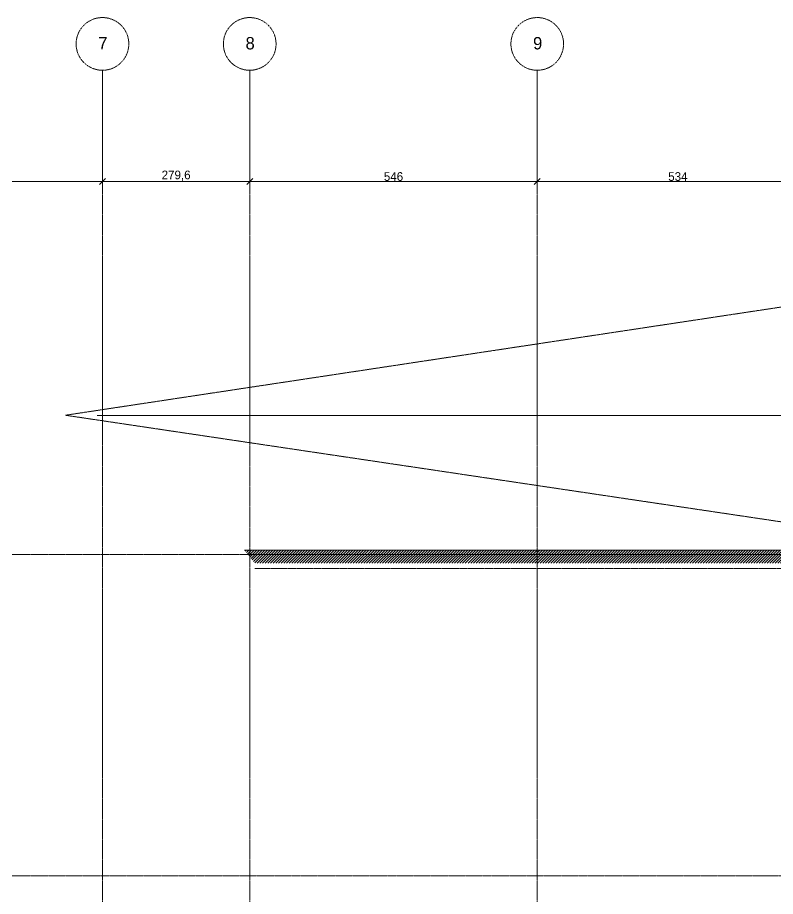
# Model space of a CAD drawing. Header units: millimetres. Extents: x -26249 to 60250, y -21218 to 23336.
# Drawn here: x 13871 to 15310, y -19250 to -17582 of the extents above; entities that cross this region are included whole.
import ezdxf

# ---------------------------------------------------------------- set-up
doc = ezdxf.new("R2010")
doc.units = ezdxf.units.MM
for name, pattern in [('ISO-02', [0.75, 0.6, -0.15]), ('Style de ligne -1', [0.41664, 0.20828, -0.20836]), ('Style de ligne -6', [1.04164, 0.625, -0.20828, 0.06943, -0.13893]), ('VW-01', [0.41656, 0.20828, -0.20828])]:
    doc.linetypes.add(name, pattern=pattern)
for name, color, linetype, lineweight in [('B GÈnÈral_Hatch', 7, 'Continuous', 5), ('B Général', 7, 'Continuous', 5), ('C ANNOTATIONS-cotation', 7, 'Continuous', 5)]:
    doc.layers.add(name, color=color, linetype=linetype, lineweight=lineweight)
doc.layers.add('C ANNOTATIONS-axes', color=1, linetype='ISO-02', lineweight=13, true_color=0xff0000)
doc.layers.add('C ANNOTATIONS-axes horizontaux', color=1, linetype='Style de ligne -1', lineweight=13, true_color=0xff0000)
doc.styles.add('Arial', font='arial.ttf')
doc.styles.add('Eurostile', font='')
doc.styles.get('Eurostile').set_extended_font_data('Eurostile')
doc.dimstyles.new('Arch', dxfattribs={"dimtxt": 20.229601, "dimasz": 11.224121, "dimexe": 15.875, "dimexo": 7.9375, "dimgap": 7.9375, "dimtad": 1, "dimdec": 1, "dimtxsty": 'Arial', "dimblk": 'VW_SLASH-1', "dimblk1": 'VW_SLASH-1', "dimblk2": 'VW_SLASH-1', "dimcen": 0, "dimdle": 7.9375, "dimazin": 0, "dimtfac": 1, "dimtdec": 1, "dimtix": 1, "dimtmove": 0, "dimatfit": 0, "dimldrblk": 'VW_FILLEDARROW-1', "dimfxl": 1, "dimfrac": 2, "dimtolj": 1, "dimarcsym": 0})

# ---------------------------------------------------------------- blocks, each defined once
blk = doc.blocks.new('VW_SLASH-1')
at = {"color": 0, "linetype": 'ByBlock', "lineweight": -2}
blk.add_line((0.71, 0), (-1, 0), dxfattribs=at)
at = {"color": 0, "linetype": 'Continuous', "lineweight": 20, "flags": 128}
blk.add_lwpolyline([(0.5, 0.5), (-0.5, -0.5)], dxfattribs=at)
blk = doc.blocks.new('*D10')
at = {"layer": 'C ANNOTATIONS-cotation', "color": 0, "linetype": 'Continuous', "lineweight": -2, "transparency": 16777216}
for p, q in [((-868.9, 1251.5), (-868.9, 1134.1)), ((-1447.9, 1220.6), (-1447.9, 1134.1)), ((-880.1, 1150), (-1436.7, 1150))]:
    blk.add_line(p, q, dxfattribs=at)
at = {"layer": 'Defpoints', "color": 0, "transparency": 16777216}
for p in [(-868.9, 1259.4), (-1447.9, 1228.6), (-1447.9, 1150)]:
    blk.add_point(p, dxfattribs=at)
at = {"layer": 'C ANNOTATIONS-cotation', "color": 0, "lineweight": -2, "transparency": 16777216, "xscale": 11.22412109375, "yscale": 11.22412109375, "zscale": 11.22412109375, "rotation": 180}
blk.add_blockref('VW_SLASH-1', (-1447.9, 1150), dxfattribs=at)
at = {"layer": 'C ANNOTATIONS-cotation', "color": 0, "lineweight": -2, "transparency": 16777216, "xscale": 11.22412109375, "yscale": 11.22412109375, "zscale": 11.22412109375}
blk.add_blockref('VW_SLASH-1', (-868.9, 1150), dxfattribs=at)
at = {"layer": 'C ANNOTATIONS-cotation', "color": 0, "lineweight": 5, "transparency": 16777216, "insert": (-1158.4, 1159.2), "char_height": 16.45, "attachment_point": 5, "style": 'Eurostile'}
blk.add_mtext('\\A1;579', dxfattribs=at)
blk = doc.blocks.new('VW_FILLEDARROW-1')
at = {"linetype": 'Continuous', "lineweight": 0}
blk.add_hatch(color=0, dxfattribs=at).paths.add_polyline_path([(-1.41, 0.38), (0, 0), (-1.41, -0.38)])
at = {"color": 0, "linetype": 'Continuous', "lineweight": 5, "flags": 128}
blk.add_lwpolyline([(-1.41, 0.38), (0, 0), (-1.41, -0.38)], close=True, dxfattribs=at)
blk = doc.blocks.new('*D11')
at = {"layer": 'C ANNOTATIONS-cotation', "color": 0, "linetype": 'Continuous', "lineweight": -2, "transparency": 16777216}
for p, q in [((-868.9, 1251.5), (-868.9, 1134.1)), ((-589.3, 1263.6), (-589.3, 1134.1)), ((-600.6, 1150), (-857.7, 1150))]:
    blk.add_line(p, q, dxfattribs=at)
at = {"layer": 'Defpoints', "color": 0, "transparency": 16777216}
for p in [(-589.3, 1271.6), (-868.9, 1259.4), (-868.9, 1150)]:
    blk.add_point(p, dxfattribs=at)
at = {"layer": 'C ANNOTATIONS-cotation', "color": 0, "lineweight": -2, "transparency": 16777216, "xscale": 11.22412109375, "yscale": 11.22412109375, "zscale": 11.22412109375, "rotation": 180}
blk.add_blockref('VW_SLASH-1', (-868.9, 1150), dxfattribs=at)
at = {"layer": 'C ANNOTATIONS-cotation', "color": 0, "lineweight": -2, "transparency": 16777216, "xscale": 11.22412109375, "yscale": 11.22412109375, "zscale": 11.22412109375}
blk.add_blockref('VW_SLASH-1', (-589.3, 1150), dxfattribs=at)
at = {"layer": 'C ANNOTATIONS-cotation', "color": 0, "lineweight": 5, "transparency": 16777216, "insert": (-729.1, 1160.8), "char_height": 16.45, "attachment_point": 5, "style": 'Eurostile'}
blk.add_mtext('\\A1;279,6', dxfattribs=at)
blk = doc.blocks.new('*D12')
at = {"layer": 'C ANNOTATIONS-cotation', "color": 0, "linetype": 'Continuous', "lineweight": -2, "transparency": 16777216}
for p, q in [((-43.3, 1274), (-43.3, 1134.1)), ((-589.3, 1263.6), (-589.3, 1134.1)), ((-54.6, 1150), (-578.1, 1150))]:
    blk.add_line(p, q, dxfattribs=at)
at = {"layer": 'Defpoints', "color": 0, "transparency": 16777216}
for p in [(-589.3, 1271.6), (-43.3, 1282), (-589.3, 1150)]:
    blk.add_point(p, dxfattribs=at)
at = {"layer": 'C ANNOTATIONS-cotation', "color": 0, "lineweight": -2, "transparency": 16777216, "xscale": 11.22412109375, "yscale": 11.22412109375, "zscale": 11.22412109375, "rotation": 180}
blk.add_blockref('VW_SLASH-1', (-589.3, 1150), dxfattribs=at)
at = {"layer": 'C ANNOTATIONS-cotation', "color": 0, "lineweight": -2, "transparency": 16777216, "xscale": 11.22412109375, "yscale": 11.22412109375, "zscale": 11.22412109375}
blk.add_blockref('VW_SLASH-1', (-43.3, 1150), dxfattribs=at)
at = {"layer": 'C ANNOTATIONS-cotation', "color": 0, "lineweight": 5, "transparency": 16777216, "insert": (-316.3, 1159.2), "char_height": 16.45, "attachment_point": 5, "style": 'Eurostile'}
blk.add_mtext('\\A1;546', dxfattribs=at)
blk = doc.blocks.new('*D13')
at = {"layer": 'C ANNOTATIONS-cotation', "color": 0, "linetype": 'Continuous', "lineweight": -2, "transparency": 16777216}
for p, q in [((490.7, 1296.9), (490.7, 1134.1)), ((-43.3, 1274), (-43.3, 1134.1)), ((479.4, 1150), (-32.1, 1150))]:
    blk.add_line(p, q, dxfattribs=at)
at = {"layer": 'Defpoints', "color": 0, "transparency": 16777216}
for p in [(490.7, 1304.8), (-43.3, 1282), (-43.3, 1150)]:
    blk.add_point(p, dxfattribs=at)
at = {"layer": 'C ANNOTATIONS-cotation', "color": 0, "lineweight": -2, "transparency": 16777216, "xscale": 11.22412109375, "yscale": 11.22412109375, "zscale": 11.22412109375, "rotation": 180}
blk.add_blockref('VW_SLASH-1', (-43.3, 1150), dxfattribs=at)
at = {"layer": 'C ANNOTATIONS-cotation', "color": 0, "lineweight": -2, "transparency": 16777216, "xscale": 11.22412109375, "yscale": 11.22412109375, "zscale": 11.22412109375}
blk.add_blockref('VW_SLASH-1', (490.7, 1150), dxfattribs=at)
at = {"layer": 'C ANNOTATIONS-cotation', "color": 0, "lineweight": 5, "transparency": 16777216, "insert": (223.7, 1159.2), "char_height": 16.45, "attachment_point": 5, "style": 'Eurostile'}
blk.add_mtext('\\A1;534', dxfattribs=at)
blk = doc.blocks.new('axes 2')
at = {"layer": 'B Général', "color": 1, "linetype": 'Style de ligne -6', "lineweight": 13}
for p, q in [((-868.925, -1173.93), (-868.925, 1361.07)), ((-589.328, -1173.93), (-589.328, 1361.07)), ((-43.328, -1173.93), (-43.328, 1361.07))]:
    blk.add_line(p, q, dxfattribs=at)
at = {"layer": 'B Général', "color": 1, "linetype": 'VW-01', "lineweight": 13}
for centre in [(-868.925, 1411.07), (-589.328, 1411.07), (-43.328, 1411.07)]:
    blk.add_circle(centre, 50, dxfattribs=at)
at = {"layer": 'C ANNOTATIONS-axes horizontaux', "color": 5, "true_color": 0x0000ff}
for p, q in [((4705, 442.07), (-4705, 442.07)), ((4705, -167.93), (-4705, -167.93))]:
    blk.add_line(p, q, dxfattribs=at)
at = {"layer": 'B Général', "color": 7, "char_height": 23.496, "attachment_point": 1, "line_spacing_factor": 0.895453, "style": 'Eurostile'}
for s, insert in [('7', (-876.843, 1424.159)), ('8', (-597.247, 1424.159)), ('9', (-51.247, 1424.159))]:
    blk.add_mtext(s, dxfattribs=dict(at, insert=insert))
at = {"layer": 'C ANNOTATIONS-cotation', "color": 7, "linetype": 'Continuous', "lineweight": 5}
for base, p1, p2, picture, middle in [((-43.328, 1150), (490.672, 1304.822), (-43.328, 1281.962), '*D13', (223.672, 1159.223)), ((-868.925, 1150), (-589.328, 1271.57), (-868.925, 1259.446), '*D11', (-729.127, 1160.79)), ((-589.328, 1150), (-43.328, 1281.962), (-589.328, 1271.57), '*D12', (-316.328, 1159.223)), ((-1447.925, 1150), (-868.925, 1259.446), (-1447.925, 1228.57), '*D10', (-1158.425, 1159.223))]:
    dim = blk.add_linear_dim(base=base, p1=p1, p2=p2, dimstyle='Arch', override={"dimtxt": 16.446886, "dimgap": 1, "dimdec": 2, "dimpost": '<>', "dimtxsty": 'Eurostile', "dimtmove": 2}, dxfattribs=at)
    dim.commit()
    dim.dimension.update_dxf_attribs({"geometry": picture, "text_midpoint": middle})

msp = doc.modelspace()

# ---------------------------------------------------------------- hatches: boundary and pattern name
at = {"layer": 'B GÈnÈral_Hatch', "linetype": 'Continuous', "lineweight": 5}
h = msp.add_hatch(dxfattribs=at)
h.set_pattern_fill('50_BETON', style=0, pattern_type=2)
h.set_pattern_definition([(45, (7235.0697, -23502.3608), (2.4253472, -2.6458333), [])])
h.paths.add_polyline_path([(17025.554, -18617.972), (17045.554, -18592.972), (14301.554, -18592.972), (14321.554, -18617.972)])

# ---------------------------------------------------------------- linework, layer by layer
at = {"layer": 'B Général', "color": 140, "linetype": 'Continuous', "lineweight": 5, "true_color": 0x02abea}
msp.add_line((14021.746, -18337.18), (15655.444, -18337.18), dxfattribs=at)
at = {"layer": 'B Général', "color": 7, "linetype": 'Continuous', "lineweight": 18}
msp.add_line((14301.554, -18592.972), (17045.554, -18592.972), dxfattribs=at)
at = {"layer": 'B Général', "color": 7, "linetype": 'Continuous', "lineweight": 5}
msp.add_line((14301.554, -18592.972), (17045.554, -18592.972), dxfattribs=at)
at = {"layer": 'B Général', "color": 250, "linetype": 'VW-01', "lineweight": 13, "true_color": 0x444444}
msp.add_line((14321.554, -18627.972), (17025.554, -18627.972), dxfattribs=at)
at = {"layer": 'B Général', "color": 7, "linetype": 'VW-01', "lineweight": 13, "flags": 128}
msp.add_lwpolyline([(13961.555, -18336.893), (15681.555, -18592.972), (15681.555, -18076.972)], close=True, dxfattribs=at)

# ---------------------------------------------------------------- block references
at = {"layer": 'C ANNOTATIONS-axes', "color": 7}
msp.add_blockref('axes 2', (14900.882, -19043.042), dxfattribs=at)

doc.saveas('drawing.dxf')
